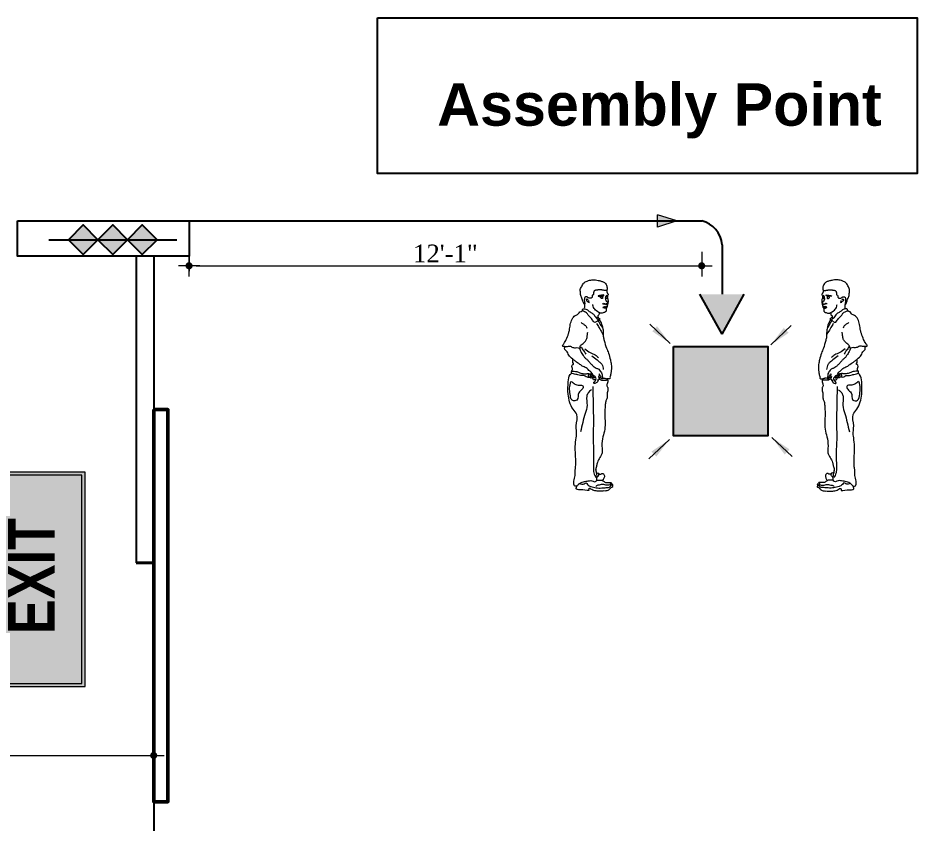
# Model space of a CAD drawing. Header units: inches. Extents: x -250485 to 735580, y -140410 to 288049.
# Drawn here: x 23878.5 to 24132.8, y 21796.1 to 22023.7 of the extents above; entities that cross this region are included whole.
import ezdxf

# ---------------------------------------------------------------- set-up
doc = ezdxf.new("R2010")
doc.units = ezdxf.units.IN
doc.header["$MEASUREMENT"] = 0
doc.header["$PDMODE"] = 35
doc.layers.get('0').update_dxf_attribs({"lineweight": 0})
doc.layers.get('Defpoints').update_dxf_attribs({"lineweight": 0})
for name, color, linetype, lineweight in [('A column', 106, 'Continuous', 40), ('AA-SECTION', 242, 'Continuous', 13), ('BOUNDARY_WALLP2', 3, 'Continuous', 50), ('DIM 01', 250, 'Continuous', 9), ('Layer1', 134, 'Continuous', 0), ('sheet', 7, 'Continuous', 15), ('wall', 7, 'Continuous', 0)]:
    doc.layers.add(name, color=color, linetype=linetype, lineweight=lineweight)
doc.layers.add('A site line', color=7, linetype='Continuous')
doc.layers.add('fire rated wall', color=7, linetype='Continuous')
doc.styles.add('DIM-3', font='arial.ttf', dxfattribs={"width": 0.8, "height": 6})
doc.styles.add('REG', font='times.ttf')
doc.styles.get("Standard").update_dxf_attribs({"font": 'arialbd.ttf', "height": 24})
doc.dimstyles.new('1_4', dxfattribs={"dimtxt": 5, "dimasz": 2, "dimexe": 0, "dimexo": 1, "dimgap": 2, "dimtad": 0, "dimdec": 1, "dimzin": 3, "dimdsep": 46, "dimlunit": 4, "dimtxsty": 'Standard', "dimblk": 'OBLIQUE', "dimcen": 0, "dimclrd": 256, "dimclre": 256, "dimclrt": 142, "dimadec": 1, "dimazin": 1, "dimtfac": 0.5, "dimtdec": 1, "dimtix": 1, "dimtofl": 0, "dimtmove": 0, "dimatfit": 3, "dimfxl": 3, "dimtolj": 1, "dimtzin": 0, "dimlwd": -1, "dimlwe": -1, "dimarcsym": 0})
doc.dimstyles.new('Dim-Pres', dxfattribs={"dimtxt": 5.5, "dimasz": 2, "dimexe": 1.5, "dimexo": 1.5, "dimgap": 1, "dimtad": 3, "dimdec": 0, "dimzin": 3, "dimdsep": 46, "dimlunit": 4, "dimtxsty": 'REG', "dimblk": 'point', "dimcen": 2, "dimclrd": 256, "dimclre": 256, "dimclrt": 7, "dimadec": 0, "dimazin": 0, "dimtfac": 0.75, "dimtdec": 0, "dimtmove": 1, "dimatfit": 3, "dimldrblk": 'point', "dimfxl": 0, "dimtolj": 1, "dimtzin": 0, "dimlwd": -1, "dimlwe": -1, "dimarcsym": 1})

# ---------------------------------------------------------------- blocks, each defined once
blk = doc.blocks.new('bfg')
at = {"layer": 'fire rated wall'}
h = blk.add_hatch(color=1, dxfattribs=at)
h.dxf.hatch_style = 1
h.paths.add_polyline_path([(9432308.67, -5613534.51), (9432321.43, -5613547.26), (9432334.18, -5613534.51)])
h.paths.add_polyline_path([(9432334.18, -5613534.51), (9432321.43, -5613521.75), (9432308.67, -5613534.51)])
h.paths.add_polyline_path([(9432334.18, -5613534.51), (9432359.68, -5613534.51), (9432346.93, -5613521.75)])
h.paths.add_polyline_path([(9432334.18, -5613534.51), (9432346.93, -5613547.26), (9432359.68, -5613534.51)])
at = {"layer": 'fire rated wall', "color": 1, "elevation": 0}
for points in [[(9432321.43, -5613547.26), (9432334.18, -5613534.51), (9432321.43, -5613521.75), (9432308.67, -5613534.51)], [(9432346.93, -5613547.26), (9432359.68, -5613534.51), (9432346.93, -5613521.75), (9432334.18, -5613534.51)]]:
    blk.add_lwpolyline(points, close=True, dxfattribs=at)
blk.add_lwpolyline([(9432291.67, -5613534.51), (9432376.69, -5613534.51)], dxfattribs=at)
blk = doc.blocks.new('3HR RATE')
at = {"layer": 'fire rated wall', "xscale": 1.292997314696549, "yscale": 1.292997314696549, "zscale": 1.292997314696549}
for p in [(-12191616.2, 7245476.7), (-12191583.2, 7245476.7)]:
    blk.add_blockref('bfg', p, dxfattribs=at)
blk = doc.blocks.new('3CGD')
h = blk.add_hatch(color=255)
h.dxf.hatch_style = 1
h.paths.add_polyline_path([(-274923.76, 140887.58), (-275025.01, 140887.58), (-275025.01, 140836.96), (-274923.76, 140836.96)])
at = {"true_color": 0x00823c}
h = blk.add_hatch(color=116, dxfattribs=at)
h.dxf.hatch_style = 1
h.paths.add_polyline_path([(-274925.19, 140886.15), (-275023.58, 140886.15), (-275023.58, 140838.39), (-274925.19, 140838.39)])
at = {"color": 255}
for p, q in [((-274923.76, 140887.58), (-275025.01, 140887.58)), ((-275025.01, 140887.58), (-275025.01, 140836.96)), ((-274923.76, 140836.96), (-274923.76, 140887.58)), ((-275025.01, 140836.96), (-274923.76, 140836.96))]:
    blk.add_line(p, q, dxfattribs=at)
at = {"color": 116, "true_color": 0x00823c}
for p, q in [((-274925.19, 140886.15), (-275023.58, 140886.15)), ((-275023.58, 140886.15), (-275023.58, 140838.39)), ((-274925.19, 140838.39), (-274925.19, 140886.15)), ((-275023.58, 140838.39), (-274925.19, 140838.39))]:
    blk.add_line(p, q, dxfattribs=at)
at = {"layer": 'DIM 01', "color": 255, "lineweight": -2, "insert": (-275000.24, 140873.3), "char_height": 22.0763, "attachment_point": 1, "style": 'DIM-3'}
blk.add_mtext_dynamic_manual_height_columns('{\\fArial|b1|i0|c0|p34;EXIT}', width=11.7457, gutter_width=110.38, heights=[0], dxfattribs=at)
blk = doc.blocks.new('MAN')
for points, knots in [([(-42668.167, 31194.076), (-42668.157, 31194.098), (-42668.155, 31194.157), (-42668.17, 31194.243), (-42668.235, 31194.308), (-42668.311, 31194.345), (-42668.39, 31194.366), (-42668.472, 31194.378), (-42668.544, 31194.394), (-42668.619, 31194.382), (-42668.687, 31194.378), (-42668.755, 31194.356), (-42668.804, 31194.327), (-42668.854, 31194.309), (-42668.887, 31194.264), (-42668.918, 31194.189), (-42668.98, 31194.107), (-42668.954, 31193.993), (-42668.959, 31193.9), (-42668.914, 31193.832), (-42668.897, 31193.777), (-42668.882, 31193.72), (-42668.867, 31193.681), (-42668.829, 31193.617), (-42668.83, 31193.695), (-42668.849, 31193.739), (-42668.844, 31193.799), (-42668.837, 31193.842), (-42668.824, 31193.873), (-42668.801, 31193.869), (-42668.784, 31193.876), (-42668.765, 31193.876), (-42668.747, 31193.865), (-42668.732, 31193.843), (-42668.702, 31193.834), (-42668.669, 31193.83), (-42668.641, 31193.832), (-42668.62, 31193.844), (-42668.605, 31193.874), (-42668.623, 31193.926), (-42668.575, 31193.925), (-42668.563, 31193.951), (-42668.569, 31193.981), (-42668.563, 31194.016), (-42668.551, 31194.053), (-42668.524, 31194.062), (-42668.504, 31194.078), (-42668.478, 31194.077), (-42668.455, 31194.078), (-42668.434, 31194.081), (-42668.412, 31194.083), (-42668.387, 31194.086), (-42668.359, 31194.079), (-42668.333, 31194.087), (-42668.312, 31194.078), (-42668.294, 31194.081), (-42668.279, 31194.078), (-42668.259, 31194.067), (-42668.236, 31194.071), (-42668.211, 31194.062), (-42668.189, 31194.066), (-42668.17, 31194.069), (-42668.167, 31194.076)], [0, 0, 0, 0, 1.811581, 4.449191, 6.406894, 8.612789, 10.954555, 12.619753, 14.984025, 16.606638, 18.339838, 20.293277, 21.989618, 22.742457, 24.27072, 26.086631, 29.108798, 31.593136, 34.683397, 35.98875, 37.732233, 39.173396, 40.317907, 41.486596, 42.685774, 43.946621, 45.808047, 46.914357, 47.426631, 48.075778, 48.438228, 48.884098, 49.476798, 49.935563, 50.881357, 51.763573, 52.523545, 53.001517, 53.53968, 54.996326, 55.855416, 56.282658, 56.982779, 58.179211, 59.081822, 59.633437, 60.284781, 60.957562, 61.601752, 62.050756, 62.61162, 63.311826, 63.965669, 64.721891, 65.353758, 65.577823, 66.094248, 66.557791, 67.263012, 67.840385, 68.470736, 69.05441, 69.05441, 69.05441, 69.05441]), ([(-42668.167, 31194.076), (-42668.167, 31194.057), (-42668.167, 31194.03), (-42668.155, 31194), (-42668.148, 31193.982), (-42668.138, 31193.965), (-42668.112, 31193.947), (-42668.141, 31193.918), (-42668.15, 31193.887), (-42668.144, 31193.857), (-42668.154, 31193.828), (-42668.132, 31193.809), (-42668.127, 31193.771), (-42668.126, 31193.725), (-42668.133, 31193.67), (-42668.145, 31193.627), (-42668.156, 31193.591), (-42668.152, 31193.56), (-42668.173, 31193.549), (-42668.175, 31193.532), (-42668.189, 31193.509), (-42668.182, 31193.477), (-42668.181, 31193.427), (-42668.23, 31193.404), (-42668.278, 31193.387), (-42668.321, 31193.382), (-42668.355, 31193.378), (-42668.379, 31193.385), (-42668.389, 31193.397), (-42668.397, 31193.4), (-42668.439, 31193.416)], [0, 0, 0, 0, 1.476791, 2.038834, 2.44738, 2.940545, 3.606275, 4.404562, 5.368394, 6.102104, 6.784151, 7.403384, 8.093936, 9.670907, 11.002315, 12.27248, 13.130692, 13.914144, 14.340655, 14.714193, 15.179529, 16.337536, 17.154913, 18.758978, 19.836591, 21.162835, 22.042451, 22.467816, 23.009793, 23.164992, 23.164992, 23.164992, 23.164992]), ([(-42668.251, 31193.934), (-42668.267, 31193.928), (-42668.291, 31193.917), (-42668.329, 31193.924), (-42668.366, 31193.906), (-42668.398, 31193.919), (-42668.439, 31193.89), (-42668.396, 31193.889), (-42668.366, 31193.903), (-42668.317, 31193.903), (-42668.283, 31193.905), (-42668.253, 31193.907), (-42668.255, 31193.922), (-42668.257, 31193.93)], [0, 0, 0, 0, 1.255216, 2.009378, 2.825859, 4.21543, 4.737531, 5.406538, 6.195457, 7.772113, 8.736503, 9.142541, 9.687629, 9.687629, 9.687629, 9.687629]), ([(-42668.363, 31193.861), (-42668.356, 31193.866), (-42668.341, 31193.878), (-42668.32, 31193.887), (-42668.283, 31193.887), (-42668.296, 31193.851), (-42668.287, 31193.818), (-42668.312, 31193.82), (-42668.329, 31193.827), (-42668.345, 31193.837), (-42668.363, 31193.847), (-42668.36, 31193.857), (-42668.359, 31193.862)], [0, 0, 0, 0, 0.636975, 1.434186, 1.870458, 3.014156, 3.501638, 3.954476, 4.398034, 5.048741, 5.428585, 5.761573, 5.761573, 5.761573, 5.761573]), ([(-42668.169, 31193.926), (-42668.181, 31193.913), (-42668.198, 31193.895), (-42668.193, 31193.855), (-42668.219, 31193.797), (-42668.19, 31193.752), (-42668.161, 31193.723)], [0, 0, 0, 0, 1.237423, 1.785831, 2.999842, 5.719744, 5.719744, 5.719744, 5.719744]), ([(-42668.148, 31193.831), (-42668.164, 31193.825), (-42668.179, 31193.822), (-42668.209, 31193.833), (-42668.192, 31193.858), (-42668.2, 31193.88), (-42668.182, 31193.894), (-42668.165, 31193.89), (-42668.135, 31193.891), (-42668.155, 31193.848), (-42668.148, 31193.828), (-42668.146, 31193.824)], [0, 0, 0, 0, 0.651795, 1.272999, 1.901174, 2.389786, 2.922884, 3.20435, 3.752437, 5.096161, 5.440253, 5.440253, 5.440253, 5.440253]), ([(-42669.194, 31191.989), (-42669.24, 31192.025), (-42669.324, 31192.091), (-42669.355, 31192.217), (-42669.426, 31192.261), (-42669.451, 31192.311), (-42669.42, 31192.389), (-42669.53, 31192.361), (-42669.437, 31192.494), (-42669.389, 31192.588), (-42669.328, 31192.734), (-42669.289, 31192.882), (-42669.276, 31193.036), (-42669.225, 31193.193), (-42669.14, 31193.317), (-42669.024, 31193.34), (-42668.992, 31193.43), (-42668.904, 31193.429), (-42668.904, 31193.485), (-42668.879, 31193.521), (-42668.825, 31193.499), (-42668.839, 31193.558), (-42668.827, 31193.596), (-42668.833, 31193.626), (-42668.836, 31193.641)], [0, 0, 0, 0, 4.444786, 8.00712, 9.13449, 10.706847, 12.109938, 13.489839, 15.627272, 19.481051, 24.272312, 26.839183, 31.396906, 36.000072, 39.63065, 42.26371, 44.242197, 46.091119, 47.291294, 47.989546, 49.108712, 50.087095, 51.290327, 52.389876, 52.389876, 52.389876, 52.389876]), ([(-42668.728, 31193.783), (-42668.733, 31193.786), (-42668.745, 31193.793), (-42668.762, 31193.81), (-42668.787, 31193.798), (-42668.783, 31193.773), (-42668.778, 31193.748), (-42668.753, 31193.743), (-42668.737, 31193.725), (-42668.707, 31193.718), (-42668.716, 31193.691), (-42668.691, 31193.7), (-42668.705, 31193.721), (-42668.715, 31193.739), (-42668.712, 31193.752), (-42668.711, 31193.759)], [0, 0, 0, 0, 0.477472, 1.089802, 1.561811, 2.182298, 2.831349, 3.267774, 4.001923, 4.728793, 5.087943, 5.38069, 6.004884, 6.443304, 6.98751, 6.98751, 6.98751, 6.98751]), ([(-42668.439, 31193.416), (-42668.494, 31193.466), (-42668.549, 31193.505), (-42668.579, 31193.583), (-42668.586, 31193.625), (-42668.589, 31193.64)], [0, 0, 0, 0, 2.856988, 5.048503, 6.18321, 6.18321, 6.18321, 6.18321]), ([(-42668.292, 31193.672), (-42668.285, 31193.664), (-42668.268, 31193.646), (-42668.253, 31193.684), (-42668.235, 31193.673), (-42668.219, 31193.672), (-42668.209, 31193.651), (-42668.177, 31193.636), (-42668.163, 31193.661), (-42668.161, 31193.67), (-42668.159, 31193.681)], [0, 0, 0, 0, 0.657006, 1.483154, 1.653956, 2.116015, 2.706476, 3.671286, 4.330769, 4.746178, 4.746178, 4.746178, 4.746178]), ([(-42668.282, 31193.548), (-42668.278, 31193.554), (-42668.269, 31193.566), (-42668.246, 31193.577), (-42668.225, 31193.579), (-42668.208, 31193.57), (-42668.196, 31193.583), (-42668.175, 31193.581), (-42668.162, 31193.575), (-42668.154, 31193.571)], [0, 0, 0, 0, 0.494527, 1.161011, 1.872615, 2.11876, 2.485951, 2.97225, 3.621107, 3.621107, 3.621107, 3.621107]), ([(-42668.282, 31193.548), (-42668.27, 31193.549), (-42668.248, 31193.55), (-42668.219, 31193.552), (-42668.197, 31193.558), (-42668.178, 31193.562), (-42668.164, 31193.562), (-42668.157, 31193.562)], [0, 0, 0, 0, 0.927583, 1.685774, 2.197028, 2.663229, 3.224351, 3.224351, 3.224351, 3.224351]), ([(-42668.174, 31193.538), (-42668.181, 31193.536), (-42668.193, 31193.533), (-42668.211, 31193.531), (-42668.225, 31193.535), (-42668.239, 31193.535), (-42668.248, 31193.539), (-42668.282, 31193.548)], [0, 0, 0, 0, 0.538271, 0.96658, 1.327609, 1.639691, 2.071013, 2.071013, 2.071013, 2.071013]), ([(-42668.262, 31193.665), (-42668.255, 31193.66), (-42668.24, 31193.649), (-42668.223, 31193.659), (-42668.215, 31193.664)], [0, 0, 0, 0, 0.627072, 1.31637, 1.31637, 1.31637, 1.31637]), ([(-42668.177, 31193.741), (-42668.164, 31193.732), (-42668.14, 31193.715), (-42668.144, 31193.673), (-42668.161, 31193.664), (-42668.167, 31193.66)], [0, 0, 0, 0, 1.178862, 2.105908, 2.623159, 2.623159, 2.623159, 2.623159]), ([(-42668.839, 31193.512), (-42668.815, 31193.507), (-42668.757, 31193.497), (-42668.699, 31193.419), (-42668.598, 31193.389), (-42668.538, 31193.311), (-42668.491, 31193.243), (-42668.453, 31193.209), (-42668.403, 31193.184), (-42668.469, 31193.141), (-42668.508, 31193.078), (-42668.583, 31193.133), (-42668.609, 31193.211), (-42668.679, 31193.262), (-42668.736, 31193.329), (-42668.769, 31193.394), (-42668.841, 31193.427), (-42668.886, 31193.439), (-42668.912, 31193.447)], [0, 0, 0, 0, 1.820011, 4.379937, 6.972452, 9.639952, 11.684395, 13.240027, 13.890909, 15.089364, 17.376181, 19.015991, 20.756199, 23.775816, 25.31424, 27.561827, 29.125116, 31.193379, 31.193379, 31.193379, 31.193379]), ([(-42668.399, 31193.401), (-42668.395, 31193.384), (-42668.388, 31193.355), (-42668.409, 31193.318), (-42668.439, 31193.302), (-42668.439, 31193.266), (-42668.411, 31193.243), (-42668.395, 31193.219), (-42668.358, 31193.202), (-42668.395, 31193.181), (-42668.367, 31193.146), (-42668.35, 31193.103), (-42668.309, 31193.041), (-42668.296, 31192.955), (-42668.276, 31192.865), (-42668.266, 31192.769), (-42668.277, 31192.661), (-42668.228, 31192.508), (-42668.189, 31192.343), (-42668.102, 31192.158), (-42668.061, 31191.993), (-42668.023, 31191.818), (-42668.021, 31191.673), (-42668.041, 31191.562), (-42668.053, 31191.494), (-42668.08, 31191.452), (-42668.052, 31191.398), (-42668.109, 31191.394), (-42668.169, 31191.398), (-42668.117, 31191.333), (-42668.145, 31191.279), (-42668.161, 31191.227), (-42668.168, 31191.181), (-42668.141, 31191.147), (-42668.129, 31191.097), (-42668.133, 31191.037), (-42668.157, 31190.983), (-42668.153, 31190.9), (-42668.146, 31190.804), (-42668.209, 31190.697), (-42668.213, 31190.544), (-42668.232, 31190.326), (-42668.208, 31190.068), (-42668.228, 31189.81), (-42668.312, 31189.567), (-42668.318, 31189.347), (-42668.295, 31189.148), (-42668.378, 31189.013), (-42668.455, 31188.89), (-42668.467, 31188.763), (-42668.511, 31188.67), (-42668.496, 31188.601), (-42668.483, 31188.549), (-42668.445, 31188.547), (-42668.409, 31188.541), (-42668.406, 31188.523), (-42668.405, 31188.513)], [0, 0, 0, 0, 1.271323, 2.222562, 3.033549, 3.651759, 4.643689, 5.570946, 6.23263, 6.743931, 7.837045, 8.694088, 10.550729, 13.375204, 15.281365, 17.669213, 20.752351, 23.533917, 29.847543, 33.867707, 39.157248, 42.879991, 47.583022, 50.168866, 51.606399, 52.876658, 53.798649, 55.133343, 56.087954, 57.309786, 59.269443, 60.522708, 61.626227, 62.631998, 63.693077, 65.521138, 67.129485, 68.103388, 71.922543, 74.231734, 77.366727, 83.45095, 91.175052, 97.14875, 103.218097, 110.749792, 114.080287, 118.172663, 122.435742, 125.109653, 127.90045, 130.000071, 130.390876, 131.858105, 132.317096, 133.047249, 133.047249, 133.047249, 133.047249]), ([(-42668.945, 31193.095), (-42668.918, 31193.078), (-42668.868, 31193.045), (-42668.792, 31193), (-42668.777, 31192.949), (-42668.769, 31192.925)], [0, 0, 0, 0, 2.510776, 4.60314, 6.47111, 6.47111, 6.47111, 6.47111]), ([(-42668.434, 31193.267), (-42668.435, 31193.257), (-42668.436, 31193.24), (-42668.463, 31193.244), (-42668.477, 31193.242), (-42668.486, 31193.241)], [0, 0, 0, 0, 0.646502, 1.008315, 1.768124, 1.768124, 1.768124, 1.768124]), ([(-42668.474, 31193.069), (-42668.45, 31193.027), (-42668.399, 31192.934), (-42668.323, 31192.821), (-42668.284, 31192.742), (-42668.271, 31192.715)], [0, 0, 0, 0, 3.707463, 8.120828, 10.456919, 10.456919, 10.456919, 10.456919]), ([(-42668.44, 31193.159), (-42668.428, 31193.145), (-42668.394, 31193.108), (-42668.363, 31193.022), (-42668.316, 31192.966), (-42668.291, 31192.935)], [0, 0, 0, 0, 1.384888, 3.837808, 6.922161, 6.922161, 6.922161, 6.922161]), ([(-42668.382, 31193.167), (-42668.39, 31193.163), (-42668.405, 31193.154), (-42668.422, 31193.149), (-42668.429, 31193.147)], [0, 0, 0, 0, 0.70712, 1.317769, 1.317769, 1.317769, 1.317769]), ([(-42669.5, 31192.384), (-42669.483, 31192.381), (-42669.447, 31192.375), (-42669.369, 31192.362), (-42669.285, 31192.401), (-42669.219, 31192.352), (-42669.167, 31192.337), (-42669.101, 31192.327), (-42669.042, 31192.353), (-42668.975, 31192.299), (-42668.971, 31192.362), (-42668.963, 31192.397), (-42668.927, 31192.435), (-42668.878, 31192.463), (-42668.823, 31192.519), (-42668.764, 31192.594), (-42668.756, 31192.699), (-42668.747, 31192.77), (-42668.742, 31192.804)], [0, 0, 0, 0, 1.319373, 2.819057, 6.079373, 7.351194, 8.77233, 10.302514, 12.287407, 13.664671, 14.560358, 15.919578, 16.654215, 18.46207, 20.270332, 22.659902, 25.533603, 28.172379, 28.172379, 28.172379, 28.172379]), ([(-42668.979, 31192.319), (-42668.982, 31192.31), (-42668.991, 31192.276), (-42668.948, 31192.227), (-42668.923, 31192.159), (-42668.87, 31192.098), (-42668.837, 31192.033), (-42668.776, 31191.991), (-42668.725, 31191.939), (-42668.675, 31191.879), (-42668.63, 31191.836), (-42668.599, 31191.806), (-42668.582, 31191.771), (-42668.536, 31191.754), (-42668.499, 31191.717), (-42668.432, 31191.705), (-42668.382, 31191.66), (-42668.344, 31191.604), (-42668.309, 31191.554), (-42668.305, 31191.497), (-42668.31, 31191.453), (-42668.273, 31191.411), (-42668.336, 31191.394), (-42668.337, 31191.445), (-42668.358, 31191.479), (-42668.369, 31191.509), (-42668.396, 31191.558), (-42668.402, 31191.507), (-42668.378, 31191.472), (-42668.426, 31191.467), (-42668.395, 31191.42), (-42668.397, 31191.391), (-42668.435, 31191.327), (-42668.426, 31191.405), (-42668.443, 31191.28), (-42668.491, 31191.277), (-42668.555, 31191.228), (-42668.56, 31191.304), (-42668.511, 31191.308), (-42668.492, 31191.377), (-42668.55, 31191.349), (-42668.584, 31191.392), (-42668.597, 31191.436), (-42668.632, 31191.46), (-42668.649, 31191.491), (-42668.637, 31191.524), (-42668.603, 31191.536), (-42668.635, 31191.601), (-42668.696, 31191.633), (-42668.769, 31191.725), (-42668.879, 31191.757), (-42668.993, 31191.841), (-42669.099, 31191.91), (-42669.168, 31191.968), (-42669.194, 31191.989)], [0, 0, 0, 0, 0.696703, 2.610756, 4.392378, 6.374536, 8.70235, 9.83625, 11.983873, 14.336932, 15.795312, 16.836409, 17.663608, 18.640938, 20.38665, 21.628864, 23.64657, 25.347786, 26.933937, 28.172121, 29.665548, 30.391823, 31.402206, 32.423722, 33.445237, 34.475759, 35.350436, 36.072298, 37.12682, 37.691771, 38.518423, 40.026731, 40.958758, 41.584507, 43.250772, 45.028212, 46.298675, 47.353197, 48.683401, 49.735654, 50.725653, 51.871262, 53.409827, 54.179588, 55.036799, 55.957281, 56.552937, 57.273672, 60.351962, 62.310989, 65.971409, 68.823395, 73.136679, 75.707005, 75.707005, 75.707005, 75.707005]), ([(-42668.974, 31192.332), (-42668.957, 31192.345), (-42668.922, 31192.373), (-42668.915, 31192.289), (-42668.85, 31192.241), (-42668.822, 31192.18), (-42668.804, 31192.142)], [0, 0, 0, 0, 1.25053, 2.59406, 4.497242, 7.604432, 7.604432, 7.604432, 7.604432]), ([(-42668.827, 31192.303), (-42668.776, 31192.26), (-42668.683, 31192.18), (-42668.522, 31192.137), (-42668.45, 31192.071), (-42668.42, 31192.043)], [0, 0, 0, 0, 5.055561, 9.308808, 12.443015, 12.443015, 12.443015, 12.443015]), ([(-42668.471, 31188.333), (-42668.454, 31188.332), (-42668.413, 31188.331), (-42668.362, 31188.338), (-42668.317, 31188.327), (-42668.283, 31188.311), (-42668.244, 31188.292), (-42668.208, 31188.25), (-42668.144, 31188.266), (-42668.091, 31188.264), (-42668.033, 31188.264), (-42668.02, 31188.222), (-42667.973, 31188.201), (-42668.004, 31188.161), (-42667.979, 31188.127), (-42668.028, 31188.106), (-42668.07, 31188.071), (-42668.14, 31187.996), (-42668.263, 31188.007), (-42668.389, 31187.995), (-42668.503, 31188.002), (-42668.589, 31188.024), (-42668.635, 31188.052), (-42668.664, 31188.079), (-42668.694, 31188.089), (-42668.72, 31188.062), (-42668.666, 31187.991), (-42668.908, 31188.046), (-42668.987, 31188.032), (-42669.112, 31188.056), (-42669.079, 31188.109), (-42669.072, 31188.16), (-42669.154, 31188.135), (-42669.182, 31188.292), (-42669.113, 31188.422), (-42669.133, 31188.597), (-42669.098, 31188.77), (-42669.102, 31189.017), (-42669.131, 31189.308), (-42669.099, 31189.555), (-42669.064, 31189.76), (-42669.122, 31189.992), (-42669.008, 31190.286), (-42669.265, 31190.544), (-42669.35, 31190.901), (-42669.338, 31191.25), (-42669.317, 31191.48), (-42669.225, 31191.563), (-42669.246, 31191.627), (-42669.178, 31191.673), (-42669.238, 31191.752), (-42669.211, 31191.826), (-42669.151, 31191.837), (-42669.205, 31191.879), (-42669.188, 31191.931), (-42669.191, 31191.966), (-42669.194, 31191.989)], [0, 0, 0, 0, 1.345772, 3.126476, 3.877028, 4.924028, 5.962997, 7.225725, 8.788034, 10.475136, 11.645461, 12.613793, 13.536902, 14.754121, 15.36985, 16.005821, 17.972862, 20.187235, 23.204409, 26.812127, 30.102798, 31.88384, 33.623659, 34.148602, 34.963321, 35.767129, 36.143073, 40.885691, 44.150268, 46.18356, 47.481583, 48.239712, 49.243926, 51.953399, 56.770696, 61.582801, 64.672256, 70.352466, 80.4591, 87.103771, 89.477505, 96.342906, 105.296462, 110.255394, 122.509514, 132.159801, 137.852171, 139.085577, 141.10603, 141.740897, 144.762795, 146.348652, 147.006116, 148.356943, 149.304963, 151.05263, 151.05263, 151.05263, 151.05263]), ([(-42668.618, 31192.085), (-42668.563, 31192.046), (-42668.479, 31191.985), (-42668.379, 31191.902), (-42668.287, 31191.821), (-42668.278, 31191.735), (-42668.271, 31191.677)], [0, 0, 0, 0, 5.203885, 7.976949, 10.086391, 14.311881, 14.311881, 14.311881, 14.311881]), ([(-42669.232, 31191.626), (-42669.206, 31191.624), (-42669.153, 31191.62), (-42669.063, 31191.622), (-42668.976, 31191.563), (-42668.874, 31191.55), (-42668.79, 31191.536), (-42668.74, 31191.564), (-42668.702, 31191.539), (-42668.739, 31191.504), (-42668.704, 31191.464), (-42668.77, 31191.431), (-42668.815, 31191.49), (-42668.891, 31191.494), (-42668.965, 31191.492), (-42669.034, 31191.507), (-42669.103, 31191.535), (-42669.173, 31191.538), (-42669.219, 31191.554), (-42669.24, 31191.562)], [0, 0, 0, 0, 2.03757, 4.090476, 6.751767, 9.769148, 11.951446, 13.217876, 13.66382, 14.872502, 15.669851, 16.774098, 18.61625, 20.611243, 22.311034, 24.364991, 25.973301, 28.004373, 29.695791, 29.695791, 29.695791, 29.695791]), ([(-42668.745, 31191.448), (-42668.733, 31191.447), (-42668.705, 31191.445), (-42668.678, 31191.441), (-42668.663, 31191.439)], [0, 0, 0, 0, 0.948179, 2.126984, 2.126984, 2.126984, 2.126984]), ([(-42668.721, 31191.551), (-42668.708, 31191.551), (-42668.682, 31191.55), (-42668.66, 31191.538), (-42668.649, 31191.532)], [0, 0, 0, 0, 1.047429, 1.939912, 1.939912, 1.939912, 1.939912]), ([(-42668.634, 31191.52), (-42668.643, 31191.528), (-42668.657, 31191.54), (-42668.676, 31191.51), (-42668.66, 31191.48), (-42668.669, 31191.449), (-42668.656, 31191.428), (-42668.631, 31191.425), (-42668.612, 31191.431), (-42668.602, 31191.434)], [0, 0, 0, 0, 0.727208, 1.097977, 2.295282, 3.115099, 3.369182, 4.037374, 4.867833, 4.867833, 4.867833, 4.867833]), ([(-42668.611, 31191.552), (-42668.598, 31191.527), (-42668.579, 31191.492), (-42668.519, 31191.475), (-42668.531, 31191.445), (-42668.533, 31191.409), (-42668.567, 31191.448), (-42668.585, 31191.472), (-42668.604, 31191.512), (-42668.626, 31191.518), (-42668.634, 31191.52)], [0, 0, 0, 0, 2.134154, 3.032972, 3.813837, 4.33821, 5.046644, 6.324563, 7.426977, 8.023883, 8.023883, 8.023883, 8.023883]), ([(-42668.501, 31191.351), (-42668.494, 31191.367), (-42668.48, 31191.398), (-42668.503, 31191.439), (-42668.521, 31191.467), (-42668.536, 31191.476), (-42668.541, 31191.479)], [0, 0, 0, 0, 1.228652, 2.493903, 3.295504, 3.802629, 3.802629, 3.802629, 3.802629]), ([(-42668.412, 31191.447), (-42668.392, 31191.443), (-42668.361, 31191.435), (-42668.319, 31191.394), (-42668.268, 31191.412), (-42668.222, 31191.413), (-42668.186, 31191.404), (-42668.164, 31191.395), (-42668.152, 31191.39)], [0, 0, 0, 0, 1.58372, 2.438363, 4.219745, 5.161603, 6.055065, 7.010888, 7.010888, 7.010888, 7.010888]), ([(-42668.398, 31191.404), (-42668.387, 31191.391), (-42668.36, 31191.359), (-42668.3, 31191.348), (-42668.245, 31191.355), (-42668.195, 31191.353), (-42668.161, 31191.36), (-42668.143, 31191.363)], [0, 0, 0, 0, 1.270369, 3.159251, 4.304778, 5.573701, 6.978016, 6.978016, 6.978016, 6.978016]), ([(-42669.232, 31191.311), (-42669.198, 31191.283), (-42669.129, 31191.227), (-42669.015, 31191.196), (-42668.857, 31191.212), (-42668.905, 31191.044), (-42669.072, 31190.988), (-42668.992, 31190.726), (-42669.263, 31190.722), (-42669.265, 31190.94), (-42669.307, 31191.122), (-42669.268, 31191.249), (-42669.248, 31191.315)], [0, 0, 0, 0, 3.286135, 6.690611, 9.602914, 12.312333, 16.17362, 21.998899, 25.588204, 30.674427, 35.436395, 40.589012, 40.589012, 40.589012, 40.589012]), ([(-42668.59, 31191.159), (-42668.587, 31191.035), (-42668.581, 31190.801), (-42668.577, 31190.446), (-42668.56, 31190.071), (-42668.59, 31189.671), (-42668.554, 31189.212), (-42668.568, 31188.843), (-42668.568, 31188.549), (-42668.518, 31188.449), (-42668.493, 31188.4)], [0, 0, 0, 0, 9.48829, 18.048907, 27.288116, 38.319198, 48.871727, 62.569352, 66.911737, 71.074319, 71.074319, 71.074319, 71.074319]), ([(-42668.632, 31191.061), (-42668.668, 31191.033), (-42668.732, 31190.982), (-42668.799, 31190.815), (-42668.735, 31190.6), (-42668.857, 31190.244), (-42668.917, 31189.976), (-42668.959, 31189.788)], [0, 0, 0, 0, 3.458464, 6.208956, 13.261117, 19.638004, 34.525588, 34.525588, 34.525588, 34.525588]), ([(-42669.078, 31188.146), (-42669.057, 31188.166), (-42669.023, 31188.199), (-42668.973, 31188.25), (-42668.908, 31188.276), (-42668.837, 31188.292), (-42668.761, 31188.3), (-42668.69, 31188.311), (-42668.609, 31188.325), (-42668.55, 31188.27), (-42668.462, 31188.302), (-42668.475, 31188.381), (-42668.452, 31188.439), (-42668.41, 31188.465), (-42668.407, 31188.494), (-42668.405, 31188.513)], [0, 0, 0, 0, 2.238323, 3.643845, 5.43778, 7.444975, 9.294179, 11.278221, 13.07935, 15.299738, 16.730122, 18.997018, 20.489124, 21.270768, 22.606829, 22.606829, 22.606829, 22.606829]), ([(-42668.502, 31188.648), (-42668.495, 31188.62), (-42668.484, 31188.57), (-42668.475, 31188.494), (-42668.462, 31188.45), (-42668.455, 31188.426)], [0, 0, 0, 0, 2.22079, 3.951806, 5.82185, 5.82185, 5.82185, 5.82185]), ([(-42668.405, 31188.513), (-42668.398, 31188.511), (-42668.378, 31188.506), (-42668.344, 31188.511), (-42668.316, 31188.535), (-42668.274, 31188.54), (-42668.252, 31188.501), (-42668.231, 31188.469), (-42668.239, 31188.414), (-42668.262, 31188.374), (-42668.282, 31188.327), (-42668.301, 31188.324), (-42668.31, 31188.323)], [0, 0, 0, 0, 0.49964, 1.607877, 2.455851, 3.317888, 4.421214, 5.489833, 6.254752, 8.46159, 9.197997, 9.862082, 9.862082, 9.862082, 9.862082]), ([(-42668.993, 31188.228), (-42668.945, 31188.212), (-42668.874, 31188.188), (-42668.786, 31188.266), (-42668.738, 31188.174), (-42668.658, 31188.141), (-42668.542, 31188.107), (-42668.396, 31188.081), (-42668.241, 31188.108), (-42668.074, 31188.099), (-42668.03, 31188.18), (-42668.008, 31188.219)], [0, 0, 0, 0, 3.736914, 5.377079, 6.951998, 9.938171, 12.118544, 16.219995, 21.164876, 24.545282, 27.722903, 27.722903, 27.722903, 27.722903]), ([(-42668.05, 31188.261), (-42668.051, 31188.233), (-42668.055, 31188.171), (-42668.154, 31188.173), (-42668.222, 31188.186), (-42668.281, 31188.202), (-42668.339, 31188.198), (-42668.397, 31188.174), (-42668.471, 31188.182), (-42668.488, 31188.145), (-42668.493, 31188.135)], [0, 0, 0, 0, 1.916808, 4.138599, 6.06899, 7.588123, 8.730362, 10.414401, 12.582965, 13.379566, 13.379566, 13.379566, 13.379566])]:
    blk.add_open_spline(points, degree=3, knots=knots)
blk = doc.blocks.new('_Oblique')
at = {"color": 0, "linetype": 'ByBlock', "lineweight": -2}
blk.add_line((-0.5, -0.5), (0.5, 0.5), dxfattribs=at)
blk = doc.blocks.new('FFFF')
at = {"layer": 'wall', "lineweight": 53, "ltscale": 100000}
blk.add_hatch(color=3, dxfattribs=at).paths.add_polyline_path([(-42336, 31265.5), (-42339.5, 31254.5), (-42332.5, 31254.5)])
at = {"layer": 'wall', "color": 3, "ltscale": 100000}
for p, q in [((-42336, 31265.5), (-42339.5, 31254.5)), ((-42336, 31265.5), (-42332.5, 31254.5)), ((-42339.5, 31254.5), (-42332.5, 31254.5))]:
    blk.add_line(p, q, dxfattribs=at)
blk = doc.blocks.new('dot')
at = {"color": 4}
for p, q in [((0, 1.5), (0, -1.5)), ((-1.5, 0), (1.5, 0))]:
    blk.add_line(p, q, dxfattribs=at)
at = {"color": 6, "const_width": 0.5}
blk.add_lwpolyline([(-0.25, 0, 1), (0.25, 0, 1)], format="xyb", close=True, dxfattribs=at)
blk = doc.blocks.new('point')
blk.add_blockref('dot', (0, 0))
blk = doc.blocks.new('*D382')
at = {"layer": 'Defpoints', "color": 0, "ltscale": 30, "transparency": 16777216}
for p in [(23926.93, 21966.33, -1.21), (24071.92, 21966.33, -1.21), (24071.92, 21953.64)]:
    blk.add_point(p, dxfattribs=at)
at = {"layer": 'Layer1', "ltscale": 30, "transparency": 16777216}
for p, q in [((23926.93, 21957.62), (23926.93, 21952.14)), ((24071.92, 21957.62), (24071.92, 21952.14)), ((23928.93, 21953.64), (24069.92, 21953.64))]:
    blk.add_line(p, q, dxfattribs=at)
at = {"layer": 'Layer1', "ltscale": 30, "transparency": 16777216, "xscale": 2, "yscale": 2, "zscale": 2, "rotation": 180}
blk.add_blockref('point', (23926.93, 21953.64), dxfattribs=at)
at = {"layer": 'Layer1', "ltscale": 30, "transparency": 16777216, "xscale": 2, "yscale": 2, "zscale": 2}
blk.add_blockref('point', (24071.92, 21953.64), dxfattribs=at)
at = {"layer": 'Layer1', "color": 7, "ltscale": 30, "transparency": 16777216, "insert": (23999.43, 21957.14), "char_height": 5, "attachment_point": 5, "style": 'REG'}
blk.add_mtext('\\A1;12\'-1"', dxfattribs=at)
blk = doc.blocks.new('*D396')
at = {"layer": 'Defpoints', "color": 0, "ltscale": 30, "transparency": 16777216}
for p in [(23632.9, 21821.58), (23916.93, 21821.58, -11.61), (23916.93, 21815.2)]:
    blk.add_point(p, dxfattribs=at)
at = {"layer": 'Layer1', "ltscale": 30, "transparency": 16777216}
for p, q in [((23632.9, 21819.2), (23632.9, 21813.7)), ((23634.9, 21815.2), (23914.93, 21815.2)), ((23916.93, 21816.79), (23916.93, 21813.7))]:
    blk.add_line(p, q, dxfattribs=at)
at = {"layer": 'Layer1', "ltscale": 30, "transparency": 16777216, "xscale": 2, "yscale": 2, "zscale": 2, "rotation": 180}
blk.add_blockref('point', (23632.9, 21815.2), dxfattribs=at)
at = {"layer": 'Layer1', "ltscale": 30, "transparency": 16777216, "xscale": 2, "yscale": 2, "zscale": 2}
blk.add_blockref('point', (23916.93, 21815.2), dxfattribs=at)
at = {"layer": 'Layer1', "color": 7, "ltscale": 30, "transparency": 16777216, "insert": (23774.91, 21818.74), "char_height": 5, "attachment_point": 5, "style": 'REG'}
blk.add_mtext('\\A1;23\'-8"', dxfattribs=at)

msp = doc.modelspace()

# ---------------------------------------------------------------- hatches: boundary and pattern name
at = {"layer": 'wall', "lineweight": 25, "ltscale": 100000}
for points in [[(24083.92, 21945.58), (24071.42, 21945.58), (24077.67, 21934.33)], [(24063.92, 21930.83), (24090.67, 21930.83), (24090.67, 21905.58), (24063.92, 21905.58)]]:
    msp.add_hatch(color=3, dxfattribs=at).paths.add_polyline_path(points)

# ---------------------------------------------------------------- linework, layer by layer
at = {"layer": 'A column', "color": 7, "ltscale": 30, "elevation": -9.7}
msp.add_lwpolyline([(23911.93, 21869.7), (23916.93, 21869.7)], dxfattribs=at)
at = {"layer": 'A site line', "color": 7, "lineweight": -3, "ltscale": 30}
for p, q in [((23911.93, 21956.33, -11.61), (23911.93, 21869.7, -11.61)), ((23916.93, 21956.33, -11.61), (23916.93, 21869.7, -11.61))]:
    msp.add_line(p, q, dxfattribs=at)
at = {"layer": 'A site line', "color": 7, "ltscale": 30}
msp.add_line((23916.93, 21956.33, -11.61), (23916.93, 21790.08, -11.61), dxfattribs=at)
at = {"layer": 'A site line', "color": 7, "ltscale": 30, "elevation": -9.7}
msp.add_lwpolyline([(23878.44, 21966.33), (23926.93, 21966.33), (23926.93, 21956.33), (23878.44, 21956.33)], close=True, dxfattribs=at)
msp.add_lwpolyline([(23878.44, 21966.33), (23926.93, 21966.33), (23926.93, 21956.33), (23878.44, 21956.33)], close=True, dxfattribs=at)
at = {"layer": 'A site line', "color": 7, "lineweight": -3, "ltscale": 30, "elevation": -9.7}
msp.add_lwpolyline([(23878.44, 21966.33), (23926.93, 21966.33), (23926.93, 21956.33), (23878.44, 21956.33)], close=True, dxfattribs=at)
at = {"layer": 'AA-SECTION', "color": 63, "lineweight": 25, "elevation": -8.49}
msp.add_lwpolyline([(23980.22, 22023.7), (24132.82, 22023.7), (24132.82, 21979.7), (23980.22, 21979.7)], close=True, dxfattribs=at)
at = {"layer": 'BOUNDARY_WALLP2', "color": 7, "ltscale": 30, "elevation": -11.61}
msp.add_lwpolyline([(23916.93, 21913.01), (23920.96, 21913.01), (23920.96, 21802.14), (23916.93, 21802.14)], close=True, dxfattribs=at)
at = {"layer": 'wall', "color": 3, "lineweight": 25, "ltscale": 100000}
for p, q in [((23921.87, 21966.33, -9.7), (24071.92, 21966.33, -9.7)), ((24077.67, 21959.58, -9.7), (24077.67, 21945.58, -9.7)), ((24077.67, 21934.33, -9.7), (24071.42, 21945.58, -9.7)), ((24077.67, 21934.33, -9.7), (24083.92, 21945.58, -9.7))]:
    msp.add_line(p, q, dxfattribs=at)
at = {"layer": 'wall', "color": 3, "lineweight": 25, "ltscale": 100000, "elevation": -9.7}
msp.add_lwpolyline([(24063.92, 21930.83), (24090.67, 21930.83), (24090.67, 21905.58), (24063.92, 21905.58)], close=True, dxfattribs=at)
at = {"layer": 'wall', "color": 3, "lineweight": 25, "ltscale": 100000}
msp.add_arc((24070.26, 21959.09, -9.7), 7.42, 3.7407, 77.1114, dxfattribs=at)

# ---------------------------------------------------------------- block references
at = {"layer": 'DIM 01', "color": 63, "lineweight": -2, "xscale": 0.5981940063184084, "yscale": 0.5981940063211368, "zscale": 0.5981940063154294, "rotation": 90}
msp.add_blockref('3CGD', (108145.32, 186353.01, -1.91), dxfattribs=at)
at = {"layer": 'Layer1', "xscale": 0.2533935670508072, "yscale": 0.2533935670526262, "zscale": 0.2533935670521235}
msp.add_blockref('3HR RATE', (22794.69, 25206.58), dxfattribs=at)
at = {"layer": 'wall', "color": 1, "lineweight": 25, "xscale": -0.5, "yscale": 0.5, "zscale": 0.5, "rotation": 270}
msp.add_blockref('FFFF', (8432.17, 43134.33, -9.7), dxfattribs=at)
at = {"layer": 'wall', "color": 1, "lineweight": 25, "yscale": 9.349999999976717, "zscale": 9.35}
for p, xscale in [((422992.42, -269717.85, -9.7), 9.349999999976717), ((-374841.08, -269717.85, -9.7), -9.349999999976717)]:
    msp.add_blockref('MAN', p, dxfattribs=dict(at, xscale=xscale))

# ---------------------------------------------------------------- texts
at = {"layer": 'sheet', "color": 5, "lineweight": 25, "insert": (24059.98, 21997.44, -9.7), "char_height": 12, "width": 211.7505, "attachment_point": 5}
msp.add_mtext('Assembly Point ', dxfattribs=at)

# ---------------------------------------------------------------- dimensions: what is measured, and where the dimension line sits
at = {"layer": 'Layer1', "ltscale": 30}
dim = msp.add_linear_dim(base=(24071.92, 21953.64, -8.49), p1=(23926.93, 21966.33, -9.7), p2=(24071.92, 21966.33, -9.7), dimstyle='Dim-Pres', override={"dimtxt": 5, "dimfxl": 4, "dimfxlon": 1}, dxfattribs=at)
dim.commit()
dim.dimension.update_dxf_attribs({"geometry": '*D382', "text_midpoint": (23999.43, 21957.14, -8.49)})
dim = msp.add_aligned_dim(p1=(23632.9, 21821.58), p2=(23916.93, 21821.58, -11.61), distance=-6.37, dimstyle='Dim-Pres', override={"dimtxt": 5, "dimfxl": 4, "dimfxlon": 1}, dxfattribs=at)
dim.commit()
dim.dimension.update_dxf_attribs({"geometry": '*D396', "text_midpoint": (23774.91, 21818.74)})

# ---------------------------------------------------------------- leaders
at = {"layer": 'wall', "color": 3, "lineweight": 25, "ltscale": 100000}
for points, override in [([(24062.98, 21931.72, -9.7), (24057.21, 21937.16, -9.7)], {"dimscale": 3, "dimgap": 2, "dimtad": 0, "dimclrd": 3, "dimarcsym": 1}), ([(24091.46, 21931.28, -9.7), (24097.24, 21936.74, -9.7)], {"dimscale": 3, "dimclrd": 3, "dimarcsym": 1}), ([(24062.77, 21904.54, -9.7), (24056.99, 21899.09, -9.7)], {"dimscale": 3, "dimclrd": 3, "dimarcsym": 1}), ([(24091.72, 21905.13, -9.7), (24097.49, 21899.69, -9.7)], {"dimscale": 3, "dimclrd": 3, "dimarcsym": 1})]:
    msp.add_leader(points, dimstyle='1_4', override=override, dxfattribs=at)

doc.saveas('drawing.dxf')
